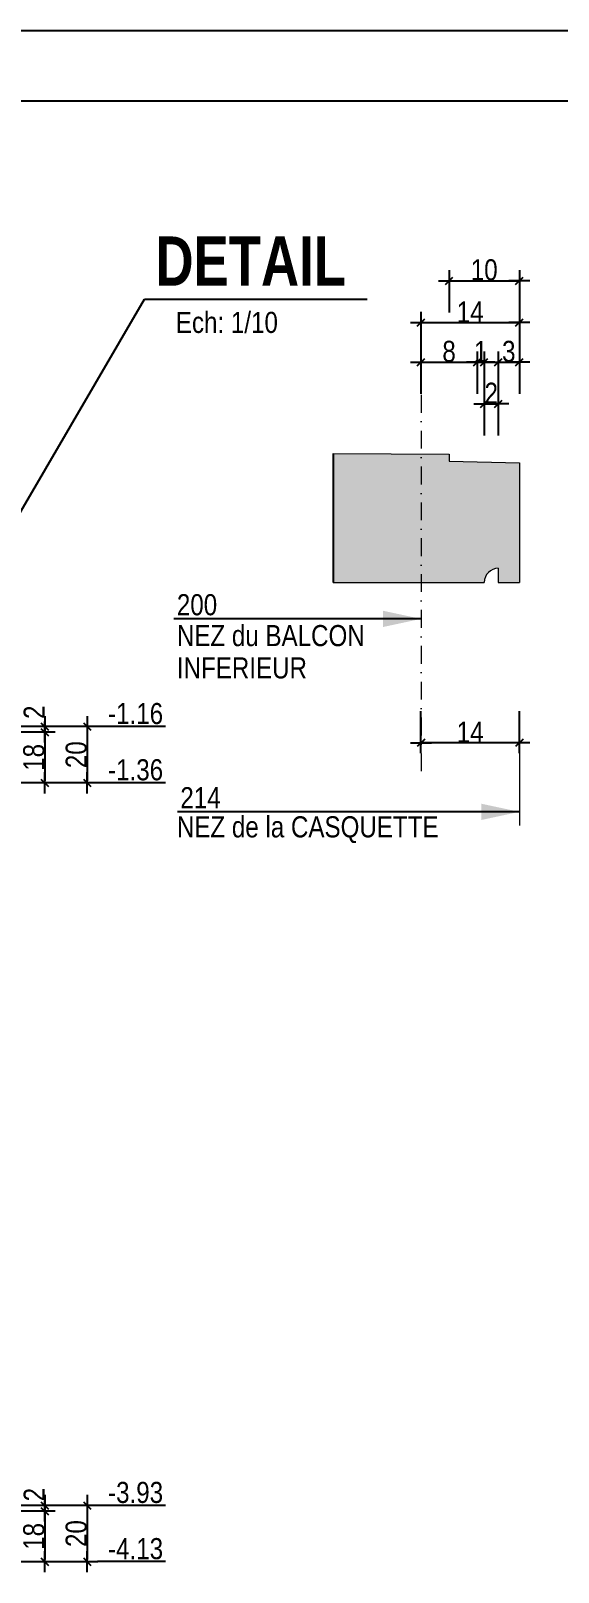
# Model space of a CAD drawing. Header units: millimetres. Extents: x 19188 to 26006, y -37354 to 0.
# Drawn here: x 23459 to 23834, y -34250 to -33154 of the extents above; entities that cross this region are included whole.
import ezdxf
from ezdxf.enums import TextEntityAlignment as Align

# ---------------------------------------------------------------- set-up
doc = ezdxf.new("R2010")
doc.units = ezdxf.units.MM
doc.linetypes.add('TIRETPTX2', pattern=[50.8, 25.4, -12.7, 0, -12.7])
for name, color, linetype in [('01-Cad  2', 1, 'Continuous'), ('01_cote_gen', 4, 'Continuous'), ('01_poch_BN', 9, 'Continuous'), ('01_texte', 230, 'Continuous'), ('AA_COTES', 2, 'Continuous')]:
    doc.layers.add(name, color=color, linetype=linetype)
doc.layers.add('01_murs_coup', color=5, linetype='Continuous', lineweight=60)
doc.layers.add('01_tram_axes', color=2, linetype='TIRETPTX2', lineweight=9)
doc.styles.add('ARIAL NA', font='ARIALN.TTF')
doc.styles.add('impact', font='impact.ttf')
doc.styles.add('STYLE2', font='ARIALN.TTF')
doc.dimstyles.new('JB10', dxfattribs={"dimscale": 0.1, "dimtxt": 150, "dimasz": 15, "dimexe": 0.1, "dimexo": 0.1, "dimgap": 0.09, "dimtad": 1, "dimdec": 1, "dimlfac": 0.2, "dimdsep": 46, "dimtxsty": 'STYLE2', "dimblk1": 'BOND_G', "dimblk2": 'BOND_D', "dimsah": 1, "dimcen": 1.5, "dimdle": 0.01, "dimse1": 1, "dimse2": 1, "dimclrd": 4, "dimclre": 2, "dimclrt": 6, "dimazin": 2, "dimtfac": 2.333333, "dimtdec": 1, "dimtix": 1, "dimtmove": 2, "dimatfit": 3, "dimldrblk": 'BOND_G', "dimfxl": 1, "dimtolj": 1, "dimtzin": 0, "dimarcsym": 0})
doc.dimstyles.new('JB25', dxfattribs={"dimscale": 0.1, "dimtxt": 150, "dimasz": 15, "dimexe": 0.1, "dimexo": 0.1, "dimgap": 0.09, "dimtad": 1, "dimdec": 1, "dimlfac": 0.5, "dimdsep": 46, "dimtxsty": 'STYLE2', "dimblk1": 'BOND_G', "dimblk2": 'BOND_D', "dimsah": 1, "dimcen": 1.5, "dimdle": 0.01, "dimse1": 1, "dimse2": 1, "dimclrd": 4, "dimclre": 2, "dimclrt": 6, "dimazin": 2, "dimtfac": 2.333333, "dimtdec": 1, "dimtix": 1, "dimtmove": 2, "dimatfit": 3, "dimldrblk": 'BOND_G', "dimfxl": 1, "dimtolj": 1, "dimtzin": 0, "dimarcsym": 0})

# ---------------------------------------------------------------- blocks, each defined once
blk = doc.blocks.new('BOND_G')
at = {"layer": 'AA_COTES', "color": 0}
for p, q in [((0, -5), (0, 15)), ((5, 0), (-5, 0)), ((1.77, 1.77), (-1.77, -1.77))]:
    blk.add_line(p, q, dxfattribs=at)
blk = doc.blocks.new('BOND_D')
at = {"layer": 'AA_COTES', "color": 0}
for p, q in [((5, 0), (-5, 0)), ((-1.77, -1.77), (1.77, 1.77)), ((0, 5), (0, -15))]:
    blk.add_line(p, q, dxfattribs=at)
blk = doc.blocks.new('*D3217')
at = {"layer": '01_cote_gen', "color": 4, "lineweight": -2, "transparency": 16777216}
blk.add_line((23468.5, -34208.4), (23468.5, -34241.4), dxfattribs=at)
at = {"layer": 'Defpoints', "color": 0, "transparency": 16777216}
for p in [(23404.2, -34206.9), (23404.2, -34242.9), (23468.5, -34242.9)]:
    blk.add_point(p, dxfattribs=at)
at = {"layer": '01_cote_gen', "color": 4, "lineweight": -2, "transparency": 16777216, "xscale": 1.5, "yscale": 1.5, "zscale": 1.5}
for name, p, rotation in [('BOND_G', (23468.5, -34206.9), 90), ('BOND_D', (23468.5, -34242.9), 270)]:
    blk.add_blockref(name, p, dxfattribs=dict(at, rotation=rotation))
at = {"layer": '01_cote_gen', "color": 6, "lineweight": 0, "transparency": 16777216, "insert": (23460.8, -34224.9), "char_height": 15, "attachment_point": 5, "rotation": 90, "style": 'STYLE2'}
blk.add_mtext('\\A1;18', dxfattribs=at)
blk = doc.blocks.new('*D3215')
at = {"layer": '01_cote_gen', "color": 4, "lineweight": -2, "transparency": 16777216}
blk.add_line((23498.7, -34204.4), (23498.7, -34241.4), dxfattribs=at)
at = {"layer": 'Defpoints', "color": 0, "transparency": 16777216}
for p in [(23476, -34202.9), (23476, -34242.9), (23498.7, -34242.9)]:
    blk.add_point(p, dxfattribs=at)
at = {"layer": '01_cote_gen', "color": 4, "lineweight": -2, "transparency": 16777216, "xscale": 1.5, "yscale": 1.5, "zscale": 1.5}
for name, p, rotation in [('BOND_G', (23498.7, -34202.9), 90), ('BOND_D', (23498.7, -34242.9), 270)]:
    blk.add_blockref(name, p, dxfattribs=dict(at, rotation=rotation))
at = {"layer": '01_cote_gen', "color": 6, "lineweight": 0, "transparency": 16777216, "insert": (23491, -34222.9), "char_height": 15, "attachment_point": 5, "rotation": 90, "style": 'STYLE2'}
blk.add_mtext('\\A1;20', dxfattribs=at)
blk = doc.blocks.new('*D3216')
at = {"layer": '01_cote_gen', "color": 4, "lineweight": -2, "transparency": 16777216}
blk.add_line((23468.5, -34204.4), (23468.5, -34205.4), dxfattribs=at)
at = {"layer": 'Defpoints', "color": 0, "transparency": 16777216}
for p in [(23000.2, -34202.9), (23404.2, -34206.9), (23468.5, -34206.9)]:
    blk.add_point(p, dxfattribs=at)
at = {"layer": '01_cote_gen', "color": 4, "lineweight": -2, "transparency": 16777216, "xscale": 1.5, "yscale": 1.5, "zscale": 1.5}
for name, p, rotation in [('BOND_G', (23468.5, -34202.9), 90), ('BOND_D', (23468.5, -34206.9), 270)]:
    blk.add_blockref(name, p, dxfattribs=dict(at, rotation=rotation))
at = {"layer": '01_cote_gen', "color": 6, "lineweight": 0, "transparency": 16777216, "insert": (23461, -34195.2), "char_height": 15, "attachment_point": 5, "rotation": 90, "style": 'STYLE2'}
blk.add_mtext('\\A1;2', dxfattribs=at)
blk = doc.blocks.new('*D3227')
at = {"layer": '01_cote_gen', "color": 4, "lineweight": -2, "transparency": 16777216}
blk.add_line((23468.5, -33654.3), (23468.5, -33687.4), dxfattribs=at)
at = {"layer": 'Defpoints', "color": 0, "transparency": 16777216}
for p in [(23446, -33652.8), (23391.4, -33688.9), (23468.5, -33688.9)]:
    blk.add_point(p, dxfattribs=at)
at = {"layer": '01_cote_gen', "color": 4, "lineweight": -2, "transparency": 16777216, "xscale": 1.5, "yscale": 1.5, "zscale": 1.5}
for name, p, rotation in [('BOND_G', (23468.5, -33652.8), 90), ('BOND_D', (23468.5, -33688.9), 270)]:
    blk.add_blockref(name, p, dxfattribs=dict(at, rotation=rotation))
at = {"layer": '01_cote_gen', "color": 6, "lineweight": 0, "transparency": 16777216, "insert": (23460.8, -33670.8), "char_height": 15, "attachment_point": 5, "rotation": 90, "style": 'STYLE2'}
blk.add_mtext('\\A1;18', dxfattribs=at)
blk = doc.blocks.new('*D3224')
at = {"layer": '01_cote_gen', "color": 4, "lineweight": -2, "transparency": 16777216}
blk.add_line((23498.7, -33650.4), (23498.7, -33687.4), dxfattribs=at)
at = {"layer": 'Defpoints', "color": 0, "transparency": 16777216}
for p in [(23476, -33648.9), (23476, -33688.9), (23498.7, -33688.9)]:
    blk.add_point(p, dxfattribs=at)
at = {"layer": '01_cote_gen', "color": 4, "lineweight": -2, "transparency": 16777216, "xscale": 1.5, "yscale": 1.5, "zscale": 1.5}
for name, p, rotation in [('BOND_G', (23498.7, -33648.9), 90), ('BOND_D', (23498.7, -33688.9), 270)]:
    blk.add_blockref(name, p, dxfattribs=dict(at, rotation=rotation))
at = {"layer": '01_cote_gen', "color": 6, "lineweight": 0, "transparency": 16777216, "insert": (23491, -33668.9), "char_height": 15, "attachment_point": 5, "rotation": 90, "style": 'STYLE2'}
blk.add_mtext('\\A1;20', dxfattribs=at)
blk = doc.blocks.new('*D3225')
at = {"layer": '01_cote_gen', "color": 4, "lineweight": -2, "ltscale": 2, "transparency": 16777216}
blk.add_line((23737.7, -33389.7), (23774.7, -33389.7), dxfattribs=at)
at = {"layer": 'Defpoints', "color": 0, "ltscale": 2, "transparency": 16777216}
for p in [(23776.2, -33389.7), (23736.2, -33419.1), (23776.2, -33556.3)]:
    blk.add_point(p, dxfattribs=at)
at = {"layer": '01_cote_gen', "color": 4, "lineweight": -2, "ltscale": 2, "transparency": 16777216, "xscale": 1.5, "yscale": 1.5, "zscale": 1.5, "rotation": 180}
blk.add_blockref('BOND_G', (23736.2, -33389.7), dxfattribs=at)
at = {"layer": '01_cote_gen', "color": 4, "lineweight": -2, "ltscale": 2, "transparency": 16777216, "xscale": 1.5, "yscale": 1.5, "zscale": 1.5}
blk.add_blockref('BOND_D', (23776.2, -33389.7), dxfattribs=at)
at = {"layer": '01_cote_gen', "color": 6, "lineweight": 0, "ltscale": 2, "transparency": 16777216, "insert": (23756.2, -33382.1), "char_height": 15, "attachment_point": 5, "style": 'STYLE2'}
blk.add_mtext('\\A1;8', dxfattribs=at)
blk = doc.blocks.new('*D3228')
at = {"layer": '01_cote_gen', "color": 4, "lineweight": -2, "ltscale": 2, "transparency": 16777216}
blk.add_line((23777.7, -33389.7), (23779.7, -33389.7), dxfattribs=at)
at = {"layer": 'Defpoints', "color": 0, "ltscale": 2, "transparency": 16777216}
for p in [(23781.2, -33389.7), (23781.2, -33546.3), (23776.2, -33556.3)]:
    blk.add_point(p, dxfattribs=at)
at = {"layer": '01_cote_gen', "color": 4, "lineweight": -2, "ltscale": 2, "transparency": 16777216, "xscale": 1.5, "yscale": 1.5, "zscale": 1.5, "rotation": 180}
blk.add_blockref('BOND_G', (23776.2, -33389.7), dxfattribs=at)
at = {"layer": '01_cote_gen', "color": 4, "lineweight": -2, "ltscale": 2, "transparency": 16777216, "xscale": 1.5, "yscale": 1.5, "zscale": 1.5}
blk.add_blockref('BOND_D', (23781.2, -33389.7), dxfattribs=at)
at = {"layer": '01_cote_gen', "color": 6, "lineweight": 0, "ltscale": 2, "transparency": 16777216, "insert": (23778.7, -33382.2), "char_height": 15, "attachment_point": 5, "style": 'STYLE2'}
blk.add_mtext('\\A1;1', dxfattribs=at)
blk = doc.blocks.new('*D3229')
at = {"layer": '01_cote_gen', "color": 4, "lineweight": -2, "ltscale": 2, "transparency": 16777216}
blk.add_line((23782.7, -33419.3), (23789.7, -33419.3), dxfattribs=at)
at = {"layer": 'Defpoints', "color": 0, "ltscale": 2, "transparency": 16777216}
for p in [(23791.2, -33419.3), (23781.2, -33546.3), (23791.2, -33546.3)]:
    blk.add_point(p, dxfattribs=at)
at = {"layer": '01_cote_gen', "color": 4, "lineweight": -2, "ltscale": 2, "transparency": 16777216, "xscale": 1.5, "yscale": 1.5, "zscale": 1.5, "rotation": 180}
blk.add_blockref('BOND_G', (23781.2, -33419.3), dxfattribs=at)
at = {"layer": '01_cote_gen', "color": 4, "lineweight": -2, "ltscale": 2, "transparency": 16777216, "xscale": 1.5, "yscale": 1.5, "zscale": 1.5}
blk.add_blockref('BOND_D', (23791.2, -33419.3), dxfattribs=at)
at = {"layer": '01_cote_gen', "color": 6, "lineweight": 0, "ltscale": 2, "transparency": 16777216, "insert": (23786.2, -33411.8), "char_height": 15, "attachment_point": 5, "style": 'STYLE2'}
blk.add_mtext('\\A1;2', dxfattribs=at)
blk = doc.blocks.new('*D3230')
at = {"layer": '01_cote_gen', "color": 4, "lineweight": -2, "ltscale": 2, "transparency": 16777216}
blk.add_line((23792.7, -33389.7), (23804.7, -33389.7), dxfattribs=at)
at = {"layer": 'Defpoints', "color": 0, "ltscale": 2, "transparency": 16777216}
for p in [(23806.2, -33389.7), (23791.2, -33546.3), (23806.2, -33546.3)]:
    blk.add_point(p, dxfattribs=at)
at = {"layer": '01_cote_gen', "color": 4, "lineweight": -2, "ltscale": 2, "transparency": 16777216, "xscale": 1.5, "yscale": 1.5, "zscale": 1.5, "rotation": 180}
blk.add_blockref('BOND_G', (23791.2, -33389.7), dxfattribs=at)
at = {"layer": '01_cote_gen', "color": 4, "lineweight": -2, "ltscale": 2, "transparency": 16777216, "xscale": 1.5, "yscale": 1.5, "zscale": 1.5}
blk.add_blockref('BOND_D', (23806.2, -33389.7), dxfattribs=at)
at = {"layer": '01_cote_gen', "color": 6, "lineweight": 0, "ltscale": 2, "transparency": 16777216, "insert": (23798.7, -33382.1), "char_height": 15, "attachment_point": 5, "style": 'STYLE2'}
blk.add_mtext('\\A1;3', dxfattribs=at)
blk = doc.blocks.new('*D3226')
at = {"layer": '01_cote_gen', "color": 4, "lineweight": -2, "ltscale": 2, "transparency": 16777216}
blk.add_line((23737.7, -33361.5), (23804.7, -33361.5), dxfattribs=at)
at = {"layer": 'Defpoints', "color": 0, "ltscale": 2, "transparency": 16777216}
for p in [(23806.2, -33361.5), (23806.2, -33412.2), (23736.2, -33441.8)]:
    blk.add_point(p, dxfattribs=at)
at = {"layer": '01_cote_gen', "color": 4, "lineweight": -2, "ltscale": 2, "transparency": 16777216, "xscale": 1.5, "yscale": 1.5, "zscale": 1.5, "rotation": 180}
blk.add_blockref('BOND_G', (23736.2, -33361.5), dxfattribs=at)
at = {"layer": '01_cote_gen', "color": 4, "lineweight": -2, "ltscale": 2, "transparency": 16777216, "xscale": 1.5, "yscale": 1.5, "zscale": 1.5}
blk.add_blockref('BOND_D', (23806.2, -33361.5), dxfattribs=at)
at = {"layer": '01_cote_gen', "color": 6, "lineweight": 0, "ltscale": 2, "transparency": 16777216, "insert": (23771.2, -33354), "char_height": 15, "attachment_point": 5, "style": 'STYLE2'}
blk.add_mtext('\\A1;14', dxfattribs=at)
blk = doc.blocks.new('*D3231')
at = {"layer": '01_cote_gen', "color": 4, "lineweight": -2, "ltscale": 2, "transparency": 16777216}
blk.add_line((23804.7, -33660.4), (23737.7, -33660.4), dxfattribs=at)
at = {"layer": 'Defpoints', "color": 0, "ltscale": 2, "transparency": 16777216}
for p in [(23736.2, -33546.3), (23806.2, -33546.3), (23736.2, -33660.4)]:
    blk.add_point(p, dxfattribs=at)
at = {"layer": '01_cote_gen', "color": 4, "lineweight": -2, "ltscale": 2, "transparency": 16777216, "xscale": 1.5, "yscale": 1.5, "zscale": 1.5, "rotation": 180}
blk.add_blockref('BOND_D', (23736.2, -33660.4), dxfattribs=at)
at = {"layer": '01_cote_gen', "color": 4, "lineweight": -2, "ltscale": 2, "transparency": 16777216, "xscale": 1.5, "yscale": 1.5, "zscale": 1.5}
blk.add_blockref('BOND_G', (23806.2, -33660.4), dxfattribs=at)
at = {"layer": '01_cote_gen', "color": 6, "lineweight": 0, "ltscale": 2, "transparency": 16777216, "insert": (23771.2, -33652.9), "char_height": 15, "attachment_point": 5, "style": 'STYLE2'}
blk.add_mtext('\\A1;14', dxfattribs=at)
blk = doc.blocks.new('*D3232')
at = {"layer": '01_cote_gen', "color": 4, "lineweight": -2, "ltscale": 2, "transparency": 16777216}
blk.add_line((23757.7, -33331.8), (23804.7, -33331.8), dxfattribs=at)
at = {"layer": 'Defpoints', "color": 0, "ltscale": 2, "transparency": 16777216}
for p in [(23806.2, -33331.8), (23756.2, -33455.2), (23806.2, -33461.3)]:
    blk.add_point(p, dxfattribs=at)
at = {"layer": '01_cote_gen', "color": 4, "lineweight": -2, "ltscale": 2, "transparency": 16777216, "xscale": 1.5, "yscale": 1.5, "zscale": 1.5, "rotation": 180}
blk.add_blockref('BOND_G', (23756.2, -33331.8), dxfattribs=at)
at = {"layer": '01_cote_gen', "color": 4, "lineweight": -2, "ltscale": 2, "transparency": 16777216, "xscale": 1.5, "yscale": 1.5, "zscale": 1.5}
blk.add_blockref('BOND_D', (23806.2, -33331.8), dxfattribs=at)
at = {"layer": '01_cote_gen', "color": 6, "lineweight": 0, "ltscale": 2, "transparency": 16777216, "insert": (23781.2, -33324.1), "char_height": 15, "attachment_point": 5, "style": 'STYLE2'}
blk.add_mtext('\\A1;10', dxfattribs=at)
blk = doc.blocks.new('*D3240')
at = {"layer": '01_cote_gen', "color": 4, "lineweight": -2, "ltscale": 0.1, "transparency": 16777216}
blk.add_line((23468.5, -33650.4), (23468.5, -33651.3), dxfattribs=at)
at = {"layer": 'Defpoints', "color": 0, "ltscale": 0.1, "transparency": 16777216}
for p in [(23468.5, -33652.8), (23476, -33652.8), (23476.2, -33648.9)]:
    blk.add_point(p, dxfattribs=at)
at = {"layer": '01_cote_gen', "color": 4, "lineweight": -2, "ltscale": 0.1, "transparency": 16777216, "xscale": 1.5, "yscale": 1.5, "zscale": 1.5}
for name, p, rotation in [('BOND_G', (23468.5, -33648.9), 90), ('BOND_D', (23468.5, -33652.8), 270)]:
    blk.add_blockref(name, p, dxfattribs=dict(at, rotation=rotation))
at = {"layer": '01_cote_gen', "color": 6, "ltscale": 0.1, "transparency": 16777216, "insert": (23461, -33638.7), "char_height": 15, "attachment_point": 5, "rotation": 90, "style": 'STYLE2'}
blk.add_mtext('\\A1;2', dxfattribs=at)

msp = doc.modelspace()

# ---------------------------------------------------------------- hatches: boundary and pattern name
at = {"layer": '01_poch_BN', "ltscale": 0.1}
h = msp.add_hatch(color=256, dxfattribs=at)
h.dxf.hatch_style = 1
h.paths.add_polyline_path([(23736.23, -33455.05), (23673.84, -33454.68), (23673.84, -33546.32), (23736.23, -33546.32)])
h.paths.add_polyline_path([(23806.23, -33461.32), (23756.23, -33460.17), (23756.23, -33455.17), (23736.23, -33455.05), (23736.23, -33546.32), (23781.23, -33546.32, -0.4142136), (23791.23, -33536.32), (23791.23, -33546.32), (23806.23, -33546.32)])

# ---------------------------------------------------------------- linework, layer by layer
at = {"layer": '01-Cad  2'}
for p, q in [((26006.21, -33154.02), (19187.71, -33154.02)), ((25956.21, -33204.02), (19237.71, -33204.02))]:
    msp.add_line(p, q, dxfattribs=at)
at = {"layer": '01_cote_gen', "lineweight": 0, "ltscale": 2}
msp.add_line((23806.23, -33667.93), (23806.23, -33719.19), dxfattribs=at)
at = {"layer": '01_murs_coup', "linetype": 'Continuous', "lineweight": 0}
for p, q in [((23673.84, -33454.68), (23756.23, -33455.17)), ((23756.23, -33455.17), (23756.23, -33460.17)), ((23756.23, -33460.17), (23806.23, -33461.32)), ((23806.23, -33461.32), (23806.23, -33546.32)), ((23791.23, -33536.32), (23791.23, -33546.32)), ((23673.84, -33546.32), (23781.23, -33546.32)), ((23791.23, -33546.32), (23806.23, -33546.32))]:
    msp.add_line(p, q, dxfattribs=at)
msp.add_arc((23791.23, -33546.32), 10, 90, 180, dxfattribs=at)
at = {"layer": '01_poch_BN', "ltscale": 0.1}
msp.add_line((23673.84, -33454.68), (23673.84, -33546.32), dxfattribs=at)
at = {"layer": '01_texte'}
for p, q in [((23391.51, -33597.97), (23539.53, -33344.84)), ((23539.53, -33344.84), (23697.84, -33344.84)), ((23736.23, -33572.29), (23560.48, -33572.29)), ((23554.42, -33648.85), (23506.16, -33648.85)), ((23554.42, -33688.85), (23506.16, -33688.85)), ((23806.23, -33709.55), (23562.94, -33709.55)), ((23554.42, -34202.85), (23506.16, -34202.85)), ((23554.42, -34242.85), (23506.16, -34242.85))]:
    msp.add_line(p, q, dxfattribs=at)
for points in [[(23736.23, -33572.29), (23709.12, -33566.49), (23709.12, -33572.29)], [(23736.23, -33572.29), (23709.12, -33578.1), (23709.12, -33572.29)], [(23806.23, -33709.55), (23779.12, -33703.75), (23779.12, -33709.55)], [(23806.23, -33709.55), (23779.12, -33715.35), (23779.12, -33709.55)]]:
    msp.add_solid(points, dxfattribs=at)
at = {"layer": '01_tram_axes', "ltscale": 0.5}
msp.add_line((23736.23, -33412.96), (23736.23, -33682.14), dxfattribs=at)

# ---------------------------------------------------------------- texts
at = {"layer": '01_texte', "style": 'impact'}
msp.add_text('DETAIL', height=35, dxfattribs=at).set_placement((23615.1, -33317.78), align=Align.MIDDLE)
at = {"layer": '01_texte'}
for s, style, p in [('Ech: 1/10', 'STYLE2', (23561.81, -33368.91)), ('200', 'STYLE2', (23562.54, -33569.72)), ('NEZ du BALCON ', 'STYLE2', (23562.54, -33591.68)), ('INFERIEUR', 'STYLE2', (23562.54, -33614.66)), ('-1.16', 'ARIAL NA', (23513.59, -33647.12)), ('-1.36', 'ARIAL NA', (23513.59, -33687.12)), ('214', 'STYLE2', (23565, -33706.98)), ('NEZ de la CASQUETTE ', 'STYLE2', (23562.54, -33727.7)), ('-3.93', 'ARIAL NA', (23513.59, -34201.12)), ('-4.13', 'ARIAL NA', (23513.59, -34241.12))]:
    msp.add_text(s, height=15, dxfattribs=dict(at, style=style)).set_placement(p)

# ---------------------------------------------------------------- dimensions: what is measured, and where the dimension line sits
at = {"layer": '01_cote_gen', "lineweight": 0, "ltscale": 2}
for base, p1, p2, picture, middle in [((23806.23, -33331.75), (23756.23, -33455.17), (23806.23, -33461.32), '*D3232', (23781.23, -33324.08)), ((23806.23, -33361.52), (23736.23, -33441.82), (23806.23, -33412.23), '*D3226', (23771.23, -33353.98)), ((23776.23, -33389.73), (23736.23, -33419.09), (23776.23, -33556.32), '*D3225', (23756.23, -33382.06)), ((23781.23, -33389.73), (23776.23, -33556.32), (23781.23, -33546.32), '*D3228', (23778.73, -33382.19)), ((23806.23, -33389.73), (23791.23, -33546.32), (23806.23, -33546.32), '*D3230', (23798.73, -33382.06)), ((23791.23, -33419.32), (23781.23, -33546.32), (23791.23, -33546.32), '*D3229', (23786.23, -33411.78)), ((23736.23, -33660.43), (23806.23, -33546.32), (23736.23, -33546.32), '*D3231', (23771.23, -33652.89))]:
    dim = msp.add_linear_dim(base=base, p1=p1, p2=p2, dimstyle='JB10', dxfattribs=at)
    dim.commit()
    dim.dimension.update_dxf_attribs({"geometry": picture, "text_midpoint": middle})
at = {"layer": '01_cote_gen', "ltscale": 0.1}
dim = msp.add_linear_dim(base=(23468.5, -33652.77), p1=(23476.16, -33648.85), p2=(23476, -33652.77), angle=90, dimstyle='JB25', dxfattribs=at)
dim.commit()
dim.dimension.update_dxf_attribs({"geometry": '*D3240', "text_midpoint": (23460.96, -33638.67), "dimtype": 160})
at = {"layer": '01_cote_gen', "lineweight": 0}
for base, p1, p2, picture, middle in [((23468.5, -33688.85), (23446, -33652.77), (23391.42, -33688.85), '*D3227', (23460.83, -33670.81)), ((23498.66, -33688.85), (23476, -33648.85), (23476, -33688.85), '*D3224', (23490.99, -33668.85)), ((23468.5, -34242.85), (23404.16, -34206.85), (23404.16, -34242.85), '*D3217', (23460.83, -34224.85)), ((23498.66, -34242.85), (23476, -34202.85), (23476, -34242.85), '*D3215', (23490.99, -34222.85))]:
    dim = msp.add_linear_dim(base=base, p1=p1, p2=p2, angle=90, dimstyle='JB25', dxfattribs=at)
    dim.commit()
    dim.dimension.update_dxf_attribs({"geometry": picture, "text_midpoint": middle})
dim = msp.add_linear_dim(base=(23468.5, -34206.85), p1=(23000.16, -34202.85), p2=(23404.16, -34206.85), angle=90, dimstyle='JB25', dxfattribs=at)
dim.commit()
dim.dimension.update_dxf_attribs({"geometry": '*D3216', "text_midpoint": (23460.96, -34195.25), "dimtype": 160})

doc.saveas('drawing.dxf')
